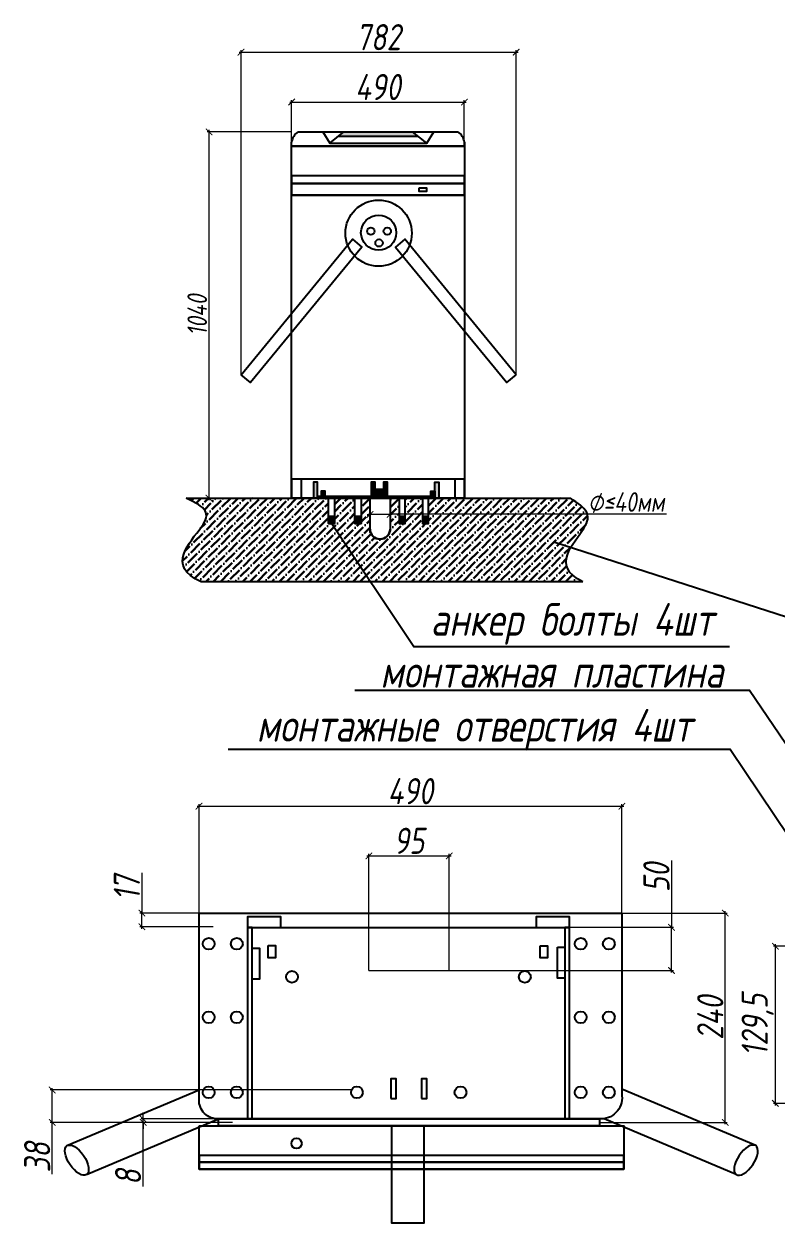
# Model space of a CAD drawing. Header units: millimetres. Extents: x 4247 to 622543, y -201358 to 142419.
# Drawn here: x 269977 to 281489, y -151789 to -133455 of the extents above; entities that cross this region are included whole.
import ezdxf

# ---------------------------------------------------------------- set-up
doc = ezdxf.new("R2010")
doc.units = ezdxf.units.MM
doc.layers.get('DEFPOINTS').update_dxf_attribs({"color": 252, "lineweight": 9})
doc.layers.add('ПОЛЫ', color=7, linetype='Continuous')
doc.layers.add('Чертёжик', color=7, linetype='Continuous')
doc.layers.add('экспликация_назначение_отделка', color=12, linetype='Continuous', lineweight=15)
doc.styles.add('RUSS', font='isocpeur.ttf', dxfattribs={"width": 0.8, "oblique": 10})
doc.styles.add('М2', font='isocpeui.ttf', dxfattribs={"width": 0.8})
doc.dimstyles.new('300 мм М100', dxfattribs={"dimscale": 0, "dimtxt": 300, "dimasz": 100, "dimexe": 30, "dimexo": 0, "dimgap": 30, "dimtad": 1, "dimdec": 0, "dimrnd": 5, "dimzin": 0, "dimdsep": 46, "dimtxsty": 'RUSS', "dimblk": 'ARCHTICK', "dimcen": 0, "dimdle": 30, "dimclrd": 256, "dimclre": 256, "dimclrt": 256, "dimadec": 0, "dimazin": 0, "dimtfac": 1, "dimtdec": 0, "dimtofl": 0, "dimtmove": 1, "dimatfit": 3, "dimfxl": 1, "dimtolj": 1, "dimtzin": 0, "dimlwd": 0, "dimlwe": 0, "dimarcsym": 0})

# ---------------------------------------------------------------- blocks, each defined once
blk = doc.blocks.new('_ArchTick')
at = {"color": 0, "linetype": 'ByBlock', "const_width": 0.15}
blk.add_lwpolyline([(-0.5, -0.5), (0.5, 0.5)], dxfattribs=at)
blk = doc.blocks.new('*D477')
at = {"layer": 'DEFPOINTS', "color": 0, "transparency": 16777216}
for p in [(279119, -145416), (272654, -147050), (279119, -147050)]:
    blk.add_point(p, dxfattribs=at)
at = {"layer": 'Чертёжик', "lineweight": 0, "transparency": 16777216}
for p, q in [((272654, -147050), (272654, -145386)), ((279119, -147050), (279119, -145386)), ((272624, -145416), (279149, -145416))]:
    blk.add_line(p, q, dxfattribs=at)
at = {"layer": 'Чертёжик', "lineweight": 0, "transparency": 16777216, "xscale": 100, "yscale": 100, "zscale": 100, "rotation": 180}
blk.add_blockref('_ArchTick', (272654, -145416), dxfattribs=at)
at = {"layer": 'Чертёжик', "lineweight": 0, "transparency": 16777216, "xscale": 100, "yscale": 100, "zscale": 100}
blk.add_blockref('_ArchTick', (279119, -145416), dxfattribs=at)
at = {"layer": 'Чертёжик', "transparency": 16777216, "insert": (275886, -145186), "char_height": 300, "attachment_point": 5, "style": 'RUSS'}
blk.add_mtext('\\A1;{\\H1.33333x;490}', dxfattribs=at)
blk = doc.blocks.new('*D437')
at = {"layer": 'DEFPOINTS', "color": 0, "transparency": 16777216}
for p in [(276478, -146175), (275251, -147928), (276478, -147928)]:
    blk.add_point(p, dxfattribs=at)
at = {"layer": 'Чертёжик', "lineweight": 0, "transparency": 16777216}
for p, q in [((275221, -146175), (276508, -146175)), ((275251, -147928), (275251, -146145)), ((276478, -147928), (276478, -146145))]:
    blk.add_line(p, q, dxfattribs=at)
at = {"layer": 'Чертёжик', "lineweight": 0, "transparency": 16777216, "xscale": 100, "yscale": 100, "zscale": 100, "rotation": 180}
blk.add_blockref('_ArchTick', (275251, -146175), dxfattribs=at)
at = {"layer": 'Чертёжик', "lineweight": 0, "transparency": 16777216, "xscale": 100, "yscale": 100, "zscale": 100}
blk.add_blockref('_ArchTick', (276478, -146175), dxfattribs=at)
at = {"layer": 'Чертёжик', "transparency": 16777216, "insert": (275865, -145945), "char_height": 300, "attachment_point": 5, "style": 'RUSS'}
blk.add_mtext('\\A1;{\\H1.33333x;95}', dxfattribs=at)
blk = doc.blocks.new('*D438')
at = {"layer": 'DEFPOINTS', "color": 0, "transparency": 16777216}
for p in [(275251, -147268), (279876, -147268), (275251, -147928)]:
    blk.add_point(p, dxfattribs=at)
at = {"layer": 'Чертёжик', "lineweight": 0, "transparency": 16777216}
for p, q in [((279876, -146248), (279876, -147268)), ((275251, -147268), (279906, -147268)), ((279876, -147958), (279876, -147238)), ((275251, -147928), (279906, -147928))]:
    blk.add_line(p, q, dxfattribs=at)
at = {"layer": 'Чертёжик', "lineweight": 0, "transparency": 16777216, "xscale": 100, "yscale": 100, "zscale": 100}
for p, rotation in [((279876, -147268), 90), ((279876, -147928), 270)]:
    blk.add_blockref('_ArchTick', p, dxfattribs=dict(at, rotation=rotation))
at = {"layer": 'Чертёжик', "transparency": 16777216, "insert": (279646, -146505), "char_height": 300, "attachment_point": 5, "rotation": 90, "style": 'RUSS'}
blk.add_mtext('\\A1;{\\H1.33333x;50}', dxfattribs=at)
blk = doc.blocks.new('*D439')
at = {"layer": 'DEFPOINTS', "color": 0, "transparency": 16777216}
for p in [(275282, -147050), (280699, -147050), (278774, -150250)]:
    blk.add_point(p, dxfattribs=at)
at = {"layer": 'Чертёжик', "lineweight": 0, "transparency": 16777216}
for p, q in [((280699, -150280), (280699, -147020)), ((275282, -147050), (280729, -147050)), ((278774, -150250), (280729, -150250))]:
    blk.add_line(p, q, dxfattribs=at)
at = {"layer": 'Чертёжик', "lineweight": 0, "transparency": 16777216, "xscale": 100, "yscale": 100, "zscale": 100}
for p, rotation in [((280699, -147050), 90), ((280699, -150250), 270)]:
    blk.add_blockref('_ArchTick', p, dxfattribs=dict(at, rotation=rotation))
at = {"layer": 'Чертёжик', "transparency": 16777216, "insert": (280469, -148650), "char_height": 300, "attachment_point": 5, "rotation": 90, "style": 'RUSS'}
blk.add_mtext('\\A1;{\\H1.33333x;240}', dxfattribs=at)
blk = doc.blocks.new('*D440')
at = {"layer": 'DEFPOINTS', "color": 0, "transparency": 16777216}
for p in [(271780, -147050), (272654, -147050), (272868, -147260)]:
    blk.add_point(p, dxfattribs=at)
at = {"layer": 'Чертёжик', "lineweight": 0, "transparency": 16777216}
for p, q in [((271780, -146436), (271780, -147050)), ((271780, -147290), (271780, -147020)), ((272654, -147050), (271750, -147050)), ((272868, -147260), (271750, -147260))]:
    blk.add_line(p, q, dxfattribs=at)
at = {"layer": 'Чертёжик', "lineweight": 0, "transparency": 16777216, "xscale": 100, "yscale": 100, "zscale": 100}
for p, rotation in [((271780, -147050), 90), ((271780, -147260), 270)]:
    blk.add_blockref('_ArchTick', p, dxfattribs=dict(at, rotation=rotation))
at = {"layer": 'Чертёжик', "transparency": 16777216, "insert": (271550, -146662), "char_height": 300, "attachment_point": 5, "rotation": 90, "style": 'RUSS'}
blk.add_mtext('\\A1;{\\H1.33333x;17}', dxfattribs=at)
blk = doc.blocks.new('*D441')
at = {"layer": 'DEFPOINTS', "color": 0, "transparency": 16777216}
for p in [(271799, -150198), (272940, -150198), (273167, -150250)]:
    blk.add_point(p, dxfattribs=at)
at = {"layer": 'Чертёжик', "lineweight": 0, "transparency": 16777216}
for p, q in [((271799, -150198), (271799, -150098)), ((272940, -150198), (271769, -150198)), ((273167, -150250), (271769, -150250)), ((271799, -150250), (271799, -150198)), ((271799, -150250), (271799, -150350)), ((271799, -151232), (271799, -150250))]:
    blk.add_line(p, q, dxfattribs=at)
at = {"layer": 'Чертёжик', "lineweight": 0, "transparency": 16777216, "xscale": 100, "yscale": 100, "zscale": 100}
for p, rotation in [((271799, -150198), 270), ((271799, -150250), 90)]:
    blk.add_blockref('_ArchTick', p, dxfattribs=dict(at, rotation=rotation))
at = {"layer": 'Чертёжик', "transparency": 16777216, "insert": (271569, -151087), "char_height": 300, "attachment_point": 5, "rotation": 90, "style": 'RUSS'}
blk.add_mtext('\\A1;{\\H1.33333x;8}', dxfattribs=at)
blk = doc.blocks.new('*D442')
at = {"layer": 'DEFPOINTS', "color": 0, "transparency": 16777216}
for p in [(270409, -149755), (274985, -149755), (272816, -150250)]:
    blk.add_point(p, dxfattribs=at)
at = {"layer": 'Чертёжик', "lineweight": 0, "transparency": 16777216}
for p, q in [((274985, -149755), (270379, -149755)), ((270409, -150280), (270409, -149725)), ((272816, -150250), (270379, -150250)), ((270409, -151041), (270409, -150250))]:
    blk.add_line(p, q, dxfattribs=at)
at = {"layer": 'Чертёжик', "lineweight": 0, "transparency": 16777216, "xscale": 100, "yscale": 100, "zscale": 100}
for p, rotation in [((270409, -149755), 90), ((270409, -150250), 270)]:
    blk.add_blockref('_ArchTick', p, dxfattribs=dict(at, rotation=rotation))
at = {"layer": 'Чертёжик', "transparency": 16777216, "insert": (270179, -150784), "char_height": 300, "attachment_point": 5, "rotation": 90, "style": 'RUSS'}
blk.add_mtext('\\A1;{\\H1.33333x;38}', dxfattribs=at)
blk = doc.blocks.new('*D445')
at = {"layer": 'DEFPOINTS', "color": 0, "transparency": 16777216}
for p in [(281464, -147558), (282796, -147558), (284193, -149960)]:
    blk.add_point(p, dxfattribs=at)
at = {"layer": 'Чертёжик', "lineweight": 0, "transparency": 16777216}
for p, q in [((282796, -147558), (281434, -147558)), ((281464, -149990), (281464, -147528)), ((284193, -149960), (281434, -149960))]:
    blk.add_line(p, q, dxfattribs=at)
at = {"layer": 'Чертёжик', "lineweight": 0, "transparency": 16777216, "xscale": 100, "yscale": 100, "zscale": 100}
for p, rotation in [((281464, -147558), 90), ((281464, -149960), 270)]:
    blk.add_blockref('_ArchTick', p, dxfattribs=dict(at, rotation=rotation))
at = {"layer": 'Чертёжик', "transparency": 16777216, "insert": (281194, -148759), "char_height": 300, "attachment_point": 5, "rotation": 90, "style": 'RUSS'}
blk.add_mtext('\\A1;{\\H1.33333x;129,5}', dxfattribs=at)
blk = doc.blocks.new('*D451')
at = {"layer": 'DEFPOINTS', "color": 0, "transparency": 16777216}
for p in [(276709, -134649), (274069, -135323), (276709, -135323)]:
    blk.add_point(p, dxfattribs=at)
at = {"layer": 'Чертёжик', "lineweight": 0, "transparency": 16777216}
for p, q in [((274039, -134649), (276739, -134649)), ((274069, -135323), (274069, -134619)), ((276709, -135323), (276709, -134619))]:
    blk.add_line(p, q, dxfattribs=at)
at = {"layer": 'Чертёжик', "lineweight": 0, "transparency": 16777216, "xscale": 100, "yscale": 100, "zscale": 100, "rotation": 180}
blk.add_blockref('_ArchTick', (274069, -134649), dxfattribs=at)
at = {"layer": 'Чертёжик', "lineweight": 0, "transparency": 16777216, "xscale": 100, "yscale": 100, "zscale": 100}
blk.add_blockref('_ArchTick', (276709, -134649), dxfattribs=at)
at = {"layer": 'Чертёжик', "transparency": 16777216, "insert": (275389, -134419), "char_height": 300, "attachment_point": 5, "style": 'RUSS'}
blk.add_mtext('\\A1;{\\H1.33333x;490}', dxfattribs=at)
blk = doc.blocks.new('*D452')
at = {"layer": 'DEFPOINTS', "color": 0, "transparency": 16777216}
for p in [(277501, -133887), (273295, -138818), (277501, -138818)]:
    blk.add_point(p, dxfattribs=at)
at = {"layer": 'Чертёжик', "lineweight": 0, "transparency": 16777216}
for p, q in [((273265, -133887), (277531, -133887)), ((273295, -138818), (273295, -133857)), ((277501, -138818), (277501, -133857))]:
    blk.add_line(p, q, dxfattribs=at)
at = {"layer": 'Чертёжик', "lineweight": 0, "transparency": 16777216, "xscale": 100, "yscale": 100, "zscale": 100, "rotation": 180}
blk.add_blockref('_ArchTick', (273295, -133887), dxfattribs=at)
at = {"layer": 'Чертёжик', "lineweight": 0, "transparency": 16777216, "xscale": 100, "yscale": 100, "zscale": 100}
blk.add_blockref('_ArchTick', (277501, -133887), dxfattribs=at)
at = {"layer": 'Чертёжик', "transparency": 16777216, "insert": (275398, -133657), "char_height": 300, "attachment_point": 5, "style": 'RUSS'}
blk.add_mtext('\\A1;{\\H1.33333x;782}', dxfattribs=at)
blk = doc.blocks.new('*D478')
at = {"layer": 'DEFPOINTS', "color": 0, "transparency": 16777216}
for p in [(272806, -135106), (274069, -135106), (274069, -140705)]:
    blk.add_point(p, dxfattribs=at)
at = {"layer": 'Чертёжик', "lineweight": 0, "transparency": 16777216}
for p, q in [((274069, -135106), (272776, -135106)), ((272806, -140735), (272806, -135076)), ((274069, -140705), (272776, -140705))]:
    blk.add_line(p, q, dxfattribs=at)
at = {"layer": 'Чертёжик', "lineweight": 0, "transparency": 16777216, "xscale": 100, "yscale": 100, "zscale": 100}
for p, rotation in [((272806, -135106), 90), ((272806, -140705), 270)]:
    blk.add_blockref('_ArchTick', p, dxfattribs=dict(at, rotation=rotation))
at = {"layer": 'Чертёжик', "transparency": 16777216, "insert": (272626, -137905), "char_height": 300, "attachment_point": 5, "rotation": 90, "style": 'RUSS'}
blk.add_mtext('\\A1;1040', dxfattribs=at)
blk = doc.blocks.new('*D453')
at = {"layer": 'DEFPOINTS', "color": 0, "transparency": 16777216}
for p in [(275268, -140953), (275574, -140953), (275574, -140953)]:
    blk.add_point(p, dxfattribs=at)
at = {"layer": 'Чертёжик', "lineweight": 0, "transparency": 16777216}
for p, q in [((275238, -140953), (275604, -140953)), ((275268, -140953), (275268, -140983)), ((275574, -140953), (275574, -140983)), ((279801, -140953), (275574, -140953))]:
    blk.add_line(p, q, dxfattribs=at)
at = {"layer": 'Чертёжик', "lineweight": 0, "transparency": 16777216, "xscale": 100, "yscale": 100, "zscale": 100, "rotation": 180}
blk.add_blockref('_ArchTick', (275268, -140953), dxfattribs=at)
at = {"layer": 'Чертёжик', "lineweight": 0, "transparency": 16777216, "xscale": 100, "yscale": 100, "zscale": 100}
blk.add_blockref('_ArchTick', (275574, -140953), dxfattribs=at)
at = {"layer": 'Чертёжик', "transparency": 16777216, "insert": (279186, -140773), "char_height": 300, "attachment_point": 5, "style": 'RUSS'}
blk.add_mtext('\\A1;⌀≤40мм', dxfattribs=at)

msp = doc.modelspace()

# ---------------------------------------------------------------- hatches: boundary and pattern name
at = {"layer": 'ПОЛЫ', "true_color": 0x000000}
h = msp.add_hatch(color=18, dxfattribs=at)
h.dxf.hatch_style = 1
h.paths.add_polyline_path([(275916.364, -135105.646), (274867.758, -135105.646), (274783.626, -135172.695), (276000.496, -135172.695)])
h = msp.add_hatch(color=18, dxfattribs=at)
h.dxf.hatch_style = 1
h.paths.add_polyline_path([(274463.855, -140463.411), (274401.939, -140463.411), (274401.939, -140704.83), (274463.855, -140704.83), (274463.855, -140678.496)])
h = msp.add_hatch(color=18, dxfattribs=at)
h.dxf.hatch_style = 1
h.paths.add_polyline_path([(274580.251, -140599.894), (274518.336, -140599.894), (274518.336, -140678.496), (274580.251, -140678.496)])
h = msp.add_hatch(color=18, dxfattribs=at)
h.dxf.hatch_style = 1
h.paths.add_polyline_path([(275347.241, -140463.411), (275285.326, -140463.411), (275285.326, -140678.496), (275347.241, -140678.496)])
h = msp.add_hatch(color=18, dxfattribs=at)
h.dxf.hatch_style = 1
h.paths.add_polyline_path([(275474.413, -140648.002), (275474.413, -140570.954), (275347.241, -140570.954), (275347.241, -140648.002)])
h = msp.add_hatch(color=18, dxfattribs=at)
h.dxf.hatch_style = 1
h.paths.add_polyline_path([(275536.329, -140463.411), (275474.413, -140463.411), (275474.413, -140678.496), (275536.329, -140678.496)])
h = msp.add_hatch(color=18, dxfattribs=at)
h.dxf.hatch_style = 1
h.paths.add_polyline_path([(276259.983, -140599.894), (276198.068, -140599.894), (276198.068, -140704.83), (276259.983, -140704.83)])
h = msp.add_hatch(color=18, dxfattribs=at)
h.dxf.hatch_style = 1
h.paths.add_polyline_path([(276321.898, -140463.411), (276259.983, -140463.411), (276259.983, -140704.83), (276321.898, -140704.83)])
at = {"layer": 'ПОЛЫ', "linetype": 'ByBlock', "lineweight": 30, "true_color": 0x939598}
h = msp.add_hatch(dxfattribs=at)
h.set_pattern_fill('ANSI36', color=252, scale=25)
h.set_pattern_definition([(45, (239875.006, -161731.6), (42.09495, 154.34815), [198.4375, -39.6875, 0, -39.6875])])
edge = h.paths.add_edge_path()
edge.add_spline(control_points=[(278334.569, -141462.485), (278395.488, -141354.795), (278713.152, -140980.043), (278568.997, -140867.464), (278332.012, -140704.83)], knot_values=[0.625279486, 0.625279486, 0.625279486, 0.625279486, 1, 2, 2, 2, 2], degree=3, periodic=0)
edge.add_line((278332.012, -140704.83), (276163.87, -140704.83))
edge.add_line((276163.87, -140704.83), (276163.87, -141092.036))
edge.add_line((276163.87, -141092.036), (276070.188, -141092.036))
edge.add_line((276070.188, -141092.036), (276070.188, -140987.321))
edge.add_line((276070.188, -140987.321), (276070.188, -140704.83))
edge.add_line((276070.188, -140704.83), (275804.336, -140704.83))
edge.add_line((275804.336, -140704.83), (275804.336, -141092.036))
edge.add_line((275804.336, -141092.036), (275710.654, -141092.036))
edge.add_line((275710.654, -141092.036), (275710.654, -140987.321))
edge.add_line((275710.654, -140987.321), (275710.654, -140704.83))
edge.add_line((275710.654, -140704.83), (275573.741, -140704.83))
edge.add_line((275573.741, -140704.83), (275573.741, -141179.701))
edge.add_arc((275420.763, -141179.701), 152.979, 186.6057365, 360, ccw=False)
edge.add_arc((275524.936, -141222.044), 257.329, 174.4819279, 182.1246071)
edge.add_line((275267.784, -141231.584), (275267.784, -141212.504))
edge.add_line((275267.784, -141212.504), (275267.784, -140704.83))
edge.add_line((275267.784, -140704.83), (275130.871, -140704.83))
edge.add_line((275130.871, -140704.83), (275130.871, -141092.036))
edge.add_line((275130.871, -141092.036), (275037.189, -141092.036))
edge.add_line((275037.189, -141092.036), (275037.189, -140987.321))
edge.add_line((275037.189, -140987.321), (275037.189, -140704.83))
edge.add_line((275037.189, -140704.83), (274724.496, -140704.83))
edge.add_line((274724.496, -140704.83), (274724.496, -141092.036))
edge.add_line((274724.496, -141092.036), (274677.655, -141092.036))
edge.add_line((274677.655, -141092.036), (275271.251, -141983.106))
edge.add_line((275271.251, -141983.106), (278522.735, -141983.106))
edge.add_spline(control_points=[(278522.735, -141983.106), (278202.741, -141837.31), (278232.917, -141642.183), (278334.569, -141462.485)], knot_values=[0, 0, 0, 0, 0.625279486, 0.625279486, 0.625279486, 0.625279486], degree=3, periodic=0)
edge.add_line((278331.54, -141461.509), (278334.569, -141462.485))
edge = h.paths.add_edge_path()
edge.add_line((274677.655, -141092.036), (274630.814, -141092.036))
edge.add_line((274630.814, -141092.036), (274630.814, -140987.321))
edge.add_line((274630.814, -140987.321), (274630.814, -140704.83))
edge.add_line((274630.814, -140704.83), (274463.855, -140704.83))
edge.add_line((274463.855, -140704.83), (274401.939, -140704.83))
edge.add_line((274401.939, -140704.83), (272454.53, -140704.83))
edge.add_spline(control_points=[(272454.53, -140704.83), (272763.676, -140852.336), (272926.252, -140996.672), (272133.491, -141749.937), (272686.255, -141983.106)], knot_values=[0, 0, 0, 0, 1, 2, 2, 2, 2], degree=3, periodic=0)
edge.add_line((272686.255, -141983.106), (275271.251, -141983.106))
edge.add_line((275271.251, -141983.106), (274677.655, -141092.036))
at = {"layer": 'ПОЛЫ', "true_color": 0x000000}
h = msp.add_hatch(color=18, dxfattribs=at)
h.dxf.hatch_style = 1
h.paths.add_polyline_path([(276198.068, -140678.496), (274463.855, -140678.496), (274463.855, -140704.83), (276198.068, -140704.83)])
h = msp.add_hatch(color=18, dxfattribs=at)
h.dxf.hatch_style = 1
h.paths.add_polyline_path([(274630.814, -141092.036), (274724.496, -141092.036), (274724.496, -140987.321), (274630.814, -140987.321)])
h = msp.add_hatch(color=18, dxfattribs=at)
h.dxf.hatch_style = 1
h.paths.add_polyline_path([(275130.871, -140987.321), (275037.189, -140987.321), (275037.189, -141092.036), (275130.871, -141092.036)])
h = msp.add_hatch(color=18, dxfattribs=at)
h.dxf.hatch_style = 1
h.paths.add_polyline_path([(275804.336, -140987.321), (275710.654, -140987.321), (275710.654, -141092.036), (275804.336, -141092.036)])
h = msp.add_hatch(color=18, dxfattribs=at)
h.dxf.hatch_style = 1
h.paths.add_polyline_path([(276163.87, -140987.321), (276070.188, -140987.321), (276070.188, -141092.036), (276163.87, -141092.036)])

# ---------------------------------------------------------------- linework, layer by layer
at = {"linetype": 'ByBlock', "lineweight": 30}
msp.add_arc((275420.763, -141179.701), 152.979, 180, 0, dxfattribs=at)
at = {"layer": 'Чертёжик', "color": 18, "true_color": 0x000000}
for points in [[(274166.863, -135105.646), (276611.456, -135105.646)], [(274547.351, -135105.646), (274650.622, -135278.693), (276133.5, -135278.693), (276242.068, -135105.646)], [(274650.622, -135278.693), (274867.758, -135105.646)], [(276133.5, -135278.693), (275916.364, -135105.646)], [(276709.351, -135263.887), (276709.351, -140704.83), (274068.967, -140704.83), (274068.967, -135263.887)], [(276709.351, -135322.559), (274068.967, -135322.559), (274068.967, -135263.887)], [(274783.626, -135172.695), (276000.496, -135172.695)], [(274212.42, -140417.264), (274212.42, -140715.126)], [(276565.899, -140417.264), (276565.899, -140715.126)], [(272454.53, -140704.83), (278332.012, -140704.83)], [(275267.784, -141231.584), (275267.784, -140704.83), (275573.741, -140704.83), (275573.741, -141212.504)], [(280764.838, -142979.197), (275934.808, -142979.197), (274677.655, -141092.036)], [(275267.784, -141212.504), (275267.784, -141231.584)], [(290002.674, -142979.197), (283042.615, -142979.197), (278076.329, -141379.292)], [(278522.735, -141983.106), (272686.255, -141983.106)], [(275033.651, -143642.755), (281066.553, -143642.755), (283733.96, -147567.788)], [(273101.225, -144543.414), (280772.039, -144543.414), (282795.667, -147557.916)], [(273903.689, -147268.167), (277807.537, -147268.167)], [(270634.828, -150606.452), (272653.547, -149755.213)], [(281164.261, -150606.452), (279118.918, -149743.987)], [(270933.733, -151048.833), (272952.452, -150197.594)], [(280865.356, -151048.833), (278846.637, -150197.594)]]:
    msp.add_lwpolyline(points, dxfattribs=at)
for points in [[(274068.967, -135322.559), (276709.351, -135322.559), (276709.351, -136070.93), (274068.967, -136070.93)], [(274068.967, -135895.169), (276709.351, -135895.169), (276709.351, -135775.26), (274068.967, -135775.26)], [(274068.967, -136070.93), (276709.351, -136070.93), (276709.351, -135895.169), (274068.967, -135895.169)], [(276017.377, -135959.745), (276130.416, -135959.745), (276130.416, -136016.761), (276017.377, -136016.761)], [(273295.309, -138818.143), (274997.299, -136747.407), (275141.231, -136865.709), (273439.241, -138936.445)], [(277501.187, -138818.143), (275799.197, -136747.407), (275655.264, -136865.709), (277357.254, -138936.445)], [(274068.967, -140704.83), (276709.351, -140704.83), (276709.351, -140417.264), (274068.967, -140417.264)], [(274401.939, -140704.83), (274463.855, -140704.83), (274463.855, -140463.411), (274401.939, -140463.411)], [(274518.336, -140678.496), (274580.251, -140678.496), (274580.251, -140599.894), (274518.336, -140599.894)], [(275285.326, -140678.496), (275347.241, -140678.496), (275347.241, -140463.411), (275285.326, -140463.411)], [(275347.241, -140648.002), (275474.413, -140648.002), (275474.413, -140570.954), (275347.241, -140570.954)], [(275474.413, -140678.496), (275536.329, -140678.496), (275536.329, -140463.411), (275474.413, -140463.411)], [(276259.983, -140704.83), (276198.068, -140704.83), (276198.068, -140599.894), (276259.983, -140599.894)], [(276321.898, -140704.83), (276259.983, -140704.83), (276259.983, -140463.411), (276321.898, -140463.411)], [(274463.855, -140704.83), (276198.068, -140704.83), (276198.068, -140678.496), (274463.855, -140678.496)], [(274630.814, -140704.83), (274724.496, -140704.83), (274724.496, -141092.036), (274630.814, -141092.036)], [(275037.189, -140704.83), (275130.871, -140704.83), (275130.871, -141092.036), (275037.189, -141092.036)], [(275804.336, -140704.83), (275710.654, -140704.83), (275710.654, -141092.036), (275804.336, -141092.036)], [(276163.87, -140704.83), (276070.188, -140704.83), (276070.188, -141092.036), (276163.87, -141092.036)], [(274630.814, -141092.036), (274724.496, -141092.036), (274724.496, -140987.321), (274630.814, -140987.321)], [(275037.189, -141092.036), (275130.871, -141092.036), (275130.871, -140987.321), (275037.189, -140987.321)], [(275710.654, -141092.036), (275804.336, -141092.036), (275804.336, -140987.321), (275710.654, -140987.321)], [(276070.188, -141092.036), (276163.87, -141092.036), (276163.87, -140987.321), (276070.188, -140987.321)], [(273395.481, -147268.167), (273903.689, -147268.167), (273903.689, -147106.448), (273395.481, -147106.448)], [(277807.537, -147268.167), (278315.744, -147268.167), (278315.744, -147106.448), (277807.537, -147106.448)], [(273395.481, -150197.863), (273464.943, -150197.863), (273464.943, -147268.167), (273395.481, -147268.167)], [(278246.283, -150197.863), (278315.744, -150197.863), (278315.744, -147268.167), (278246.283, -147268.167)], [(273464.943, -147588.175), (273575.827, -147588.175), (273575.827, -148059.816), (273464.943, -148059.816)], [(273708.886, -147548.282), (273821.492, -147548.282), (273821.492, -147732.629), (273708.886, -147732.629)], [(277867.065, -147549.676), (277979.672, -147549.676), (277979.672, -147734.023), (277867.065, -147734.023)], [(278135.399, -147573.617), (278246.283, -147573.617), (278246.283, -148045.258), (278135.399, -148045.258)], [(275588.058, -149884.967), (275667.245, -149884.967), (275667.245, -149583.504), (275588.058, -149583.504)], [(276055.657, -149884.967), (276134.845, -149884.967), (276134.845, -149583.504), (276055.657, -149583.504)], [(272653.547, -150302.764), (279145.542, -150302.764), (279145.542, -150965.539), (272653.547, -150965.539)], [(272952.452, -150197.594), (278773.523, -150197.594), (278773.523, -150302.764), (272952.452, -150302.764)], [(275602.532, -150302.764), (276092.239, -150302.764), (276092.239, -151789.327), (275602.532, -151789.327)], [(272653.547, -150860.507), (279145.542, -150860.507), (279145.542, -150755.475), (272653.547, -150755.475)], [(272653.547, -150965.539), (279145.542, -150965.539), (279145.542, -150860.507), (272653.547, -150860.507)]]:
    msp.add_lwpolyline(points, close=True, dxfattribs=at)
msp.add_lwpolyline([(272653.547, -147050.414), (279118.918, -147050.414), (279118.918, -149846.756, -0.460734257), (278773.523, -150197.594), (272952.452, -150197.594, -0.438021346), (272653.547, -149900.46)], format="xyb", close=True, dxfattribs=at)
for centre, radius in [((275398.248, -136653.619), 506.664), ((275398.248, -136647.437), 268.837), ((275279.386, -136624.177), 56.096), ((275531.825, -136624.177), 56.096), ((275404.781, -136803.89), 56.096), ((272801.287, -147519.346), 90.014), ((273230.888, -147519.346), 90.014), ((278489.021, -147519.346), 90.014), ((278918.623, -147519.346), 90.014), ((274074.409, -148025.612), 90.014), ((277633.533, -148025.612), 90.014), ((272801.287, -148643.512), 90.014), ((273230.888, -148643.512), 90.014), ((278489.021, -148643.512), 90.014), ((278918.623, -148643.512), 90.014), ((272801.287, -149791.815), 90.014), ((273230.888, -149791.815), 90.014), ((275066.891, -149791.815), 90.014), ((276651.047, -149791.815), 90.014), ((278489.021, -149791.815), 90.014), ((278918.623, -149791.815), 90.014), ((274143.618, -150572.045), 78.901)]:
    msp.add_circle(centre, radius, dxfattribs=at)
for centre, radius, start, end in [((274293.227, -135293.223), 226.17, 123.9669084, 172.5473964), ((276485.091, -135293.223), 226.17, 7.4526036, 56.0330916), ((275524.936, -141222.044), 257.329, 177.8753929, 182.1246072)]:
    msp.add_arc(centre, radius, start, end, dxfattribs=at)
msp.add_ellipse((270784.281, -150827.643), major_axis=(-149.453, 221.19), ratio=0.467901137, dxfattribs=at)
at = {"layer": 'Чертёжик', "color": 18, "true_color": 0x000000, "extrusion": (0, 0, -1)}
msp.add_ellipse((281014.808, -150827.643), major_axis=(149.453, 221.19), ratio=0.467901137, dxfattribs=at)
at = {"layer": 'Чертёжик', "color": 18, "true_color": 0x000000}
for points in [[(272686.255, -141983.106), (272133.491, -141749.937), (272926.252, -140996.672), (272763.676, -140852.336), (272454.53, -140704.83)], [(278522.735, -141983.106), (278010.973, -141749.937), (278778.72, -141031.249), (278568.997, -140867.464), (278332.012, -140704.83)]]:
    msp.add_open_spline(points, degree=3, dxfattribs=at)

# ---------------------------------------------------------------- texts
at = {"layer": 'экспликация_назначение_отделка', "color": 18, "true_color": 0x000000, "char_height": 500, "width": 7740.21119, "attachment_point": 5, "line_spacing_factor": 0.648, "style": 'М2'}
for s, insert in [('{\\C256;\\c0;анкер болты 4шт}', (278354.978, -142627.71)), ('{\\C256;\\c0;монтажная пластина}', (278046.385, -143353.713)), ('{\\C256;\\c0;монтажные отверстия 4шт}', (276861.049, -144246.787))]:
    msp.add_mtext(s, dxfattribs=dict(at, insert=insert))

# ---------------------------------------------------------------- dimensions: what is measured, and where the dimension line sits
at = {"layer": 'Чертёжик', "color": 18, "true_color": 0x000000}
for base, p1, p2, text, picture, middle in [((277501.187, -133886.674), (273295.309, -138818.143), (277501.187, -138818.143), '{\\H1.33333x;782}', '*D452', (275398.248, -133656.675)), ((276709.351, -134649.325), (274068.967, -135322.559), (276709.351, -135322.559), '{\\H1.33333x;490}', '*D451', (275389.159, -134419.325)), ((279118.918, -145415.845), (272653.547, -147050.414), (279118.918, -147050.414), '{\\H1.33333x;490}', '*D477', (275886.232, -145185.845)), ((276478.457, -146175.046), (275250.966, -147927.658), (276478.457, -147927.658), '{\\H1.33333x;95}', '*D437', (275864.711, -145945.047))]:
    dim = msp.add_linear_dim(base=base, p1=p1, p2=p2, text=text, dimstyle='300 мм М100', override={"dimscale": 1}, dxfattribs=at)
    dim.commit()
    dim.dimension.update_dxf_attribs({"geometry": picture, "text_midpoint": middle})
for base, p1, p2, text, picture, middle in [((272806.295, -135105.646), (274068.967, -140704.83), (274068.967, -135105.646), '1040', '*D478', (272626.295, -137905.238)), ((280699.244, -147050.414), (278773.523, -150250.179), (275281.585, -147050.414), '{\\H1.33333x;240}', '*D439', (280469.245, -148650.297)), ((281463.576, -147557.916), (284192.986, -149960.112), (282795.667, -147557.916), '{\\H1.33333x;129,5}', '*D445', (281193.577, -148759.014))]:
    dim = msp.add_linear_dim(base=base, p1=p1, p2=p2, angle=90, text=text, dimstyle='300 мм М100', override={"dimscale": 1}, dxfattribs=at)
    dim.commit()
    dim.dimension.update_dxf_attribs({"geometry": picture, "text_midpoint": middle})
dim = msp.add_linear_dim(base=(275573.741, -140953.207), p1=(275267.784, -140953.207), p2=(275573.741, -140953.207), text='⌀≤40мм', dimstyle='300 мм М100', override={"dimscale": 1}, dxfattribs=at)
dim.commit()
dim.dimension.update_dxf_attribs({"geometry": '*D453', "text_midpoint": (279185.82, -141114.627), "dimtype": 160})
for base, p1, p2, text, picture, middle in [((279876.021, -147268.167), (275250.966, -147927.658), (275250.966, -147268.167), '{\\H1.33333x;50}', '*D438', (279669.869, -146505.388)), ((271779.611, -147050.414), (272868.398, -147260.228), (272653.547, -147050.414), '{\\H1.33333x;17}', '*D440', (271779.611, -146661.603)), ((270408.609, -149755.213), (272815.773, -150250.179), (274984.654, -149755.213), '{\\H1.33333x;38}', '*D442', (270470.187, -150783.974)), ((271798.596, -150197.863), (273167.303, -150250.179), (272940.05, -150197.863), '{\\H1.33333x;8}', '*D441', (271798.596, -151086.855))]:
    dim = msp.add_linear_dim(base=base, p1=p1, p2=p2, angle=90, text=text, dimstyle='300 мм М100', override={"dimscale": 1}, dxfattribs=at)
    dim.commit()
    dim.dimension.update_dxf_attribs({"geometry": picture, "text_midpoint": middle, "dimtype": 160})

doc.saveas('drawing.dxf')
